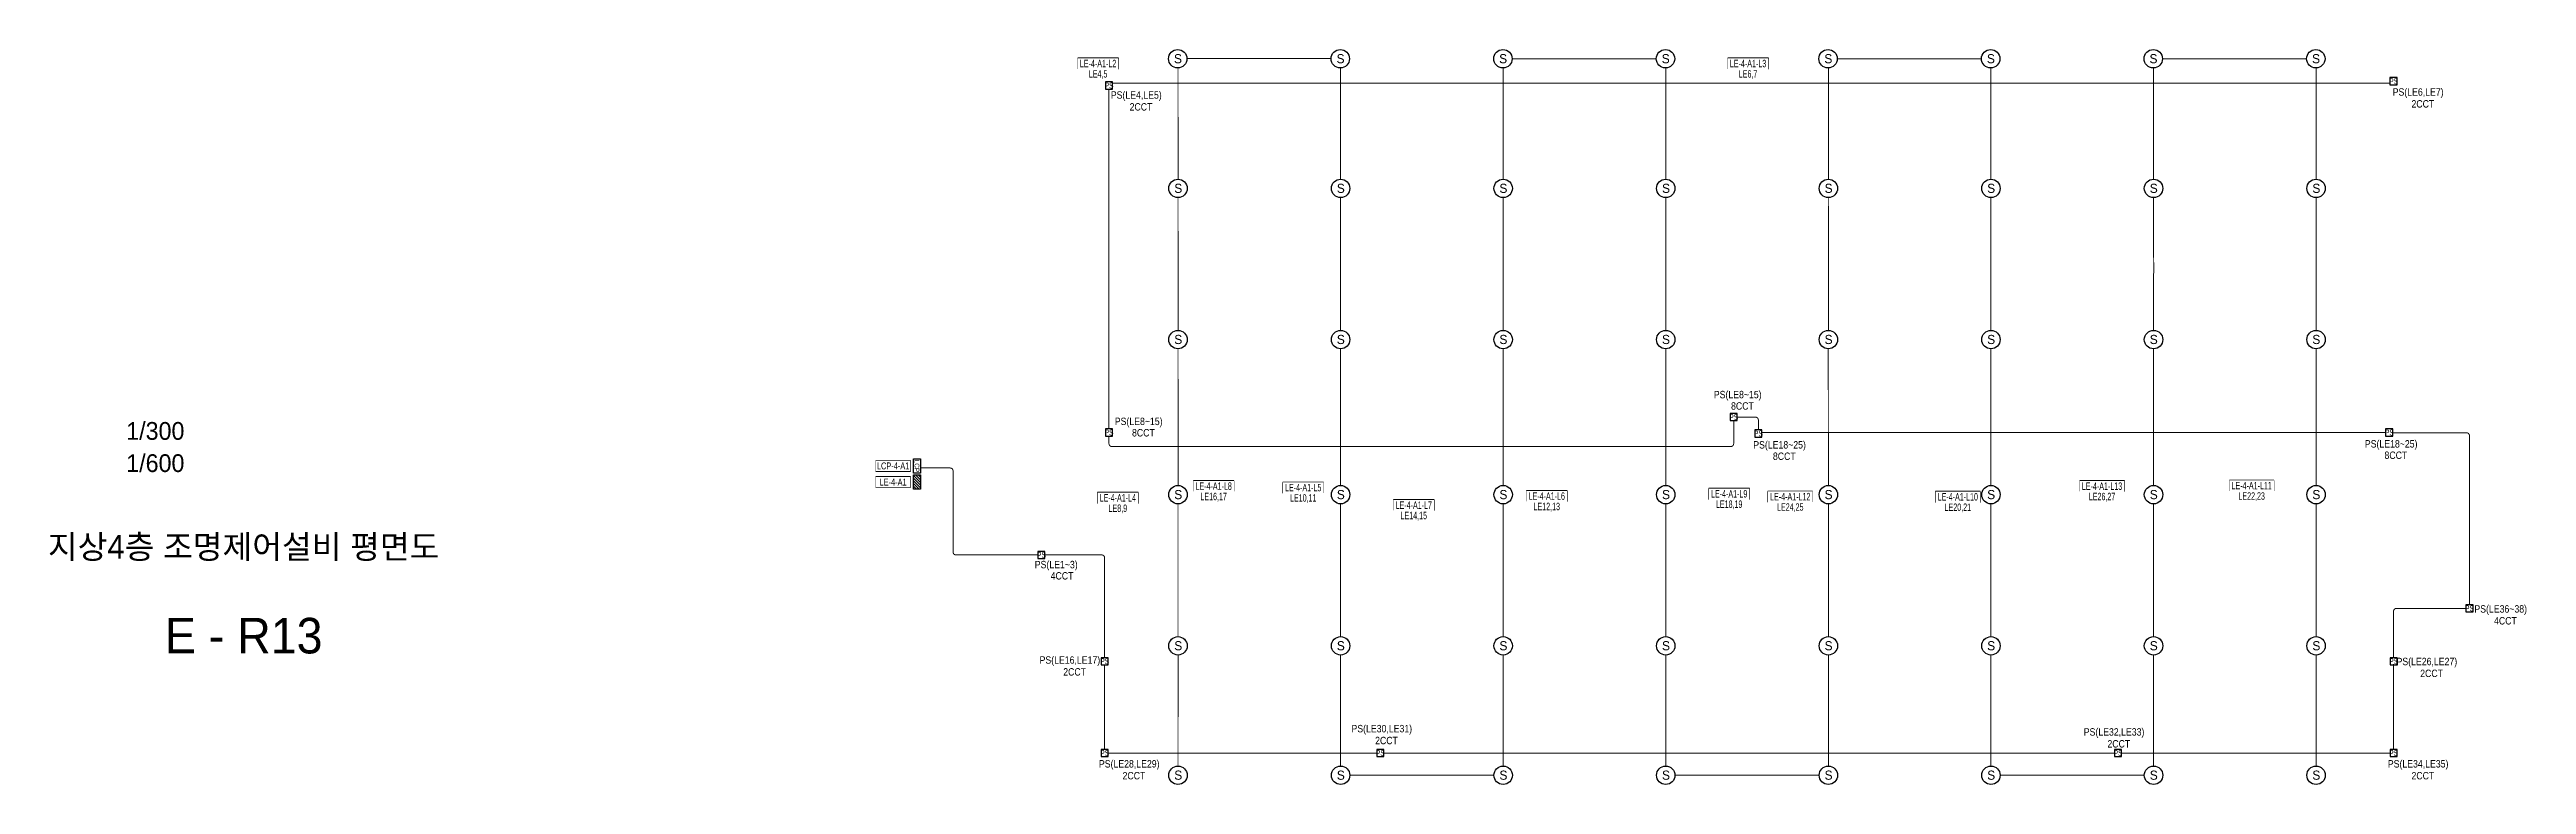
# Model space of a CAD drawing. Header units: millimetres. Extents: x 39625 to 501091, y -351975 to 836145.
# Drawn here: x 223424 to 348798, y 383559 to 420752 of the extents above; entities that cross this region are included whole.
import ezdxf
from ezdxf.enums import TextEntityAlignment as Align

# ---------------------------------------------------------------- set-up
doc = ezdxf.new("R2010")
doc.units = ezdxf.units.MM
doc.header["$LTSCALE"] = 150
doc.set_wipeout_variables(frame=1)
doc.linetypes.add('HIDDEN', pattern=[9.525, 6.35, -3.175])
for name, color, linetype in [('------01 Distribution Panel', 3, 'Continuous'), ('------02 Etc Panel', 3, 'Continuous'), ('------04 Lighting Switch', 2, 'Continuous'), ('-----30 Text', 2, 'Continuous'), ('-----41 Drawing Title', 2, 'Continuous'), ('-----42 Drawing Number', 2, 'Continuous'), ('-----43 Drawing Scale', 3, 'Continuous')]:
    doc.layers.add(name, color=color, linetype=linetype)
doc.styles.add('ELEC', font='Dotum.ttf')

# ---------------------------------------------------------------- blocks, each defined once
blk = doc.blocks.new('ps')
blk.add_lwpolyline([(-79296, 80452), (-79751, 80452), (-79751, 79997), (-79296, 79997)], close=True)
at = {"style": 'ELEC', "width": 0.7}
blk.add_text('PS', height=379.2, dxfattribs=at).set_placement((-79517, 80226), align=Align.MIDDLE_CENTER)
blk = doc.blocks.new('A02')
h = blk.add_hatch()
h.set_pattern_fill('ANSI31', color=256, scale=25, style=0)
h.set_pattern_definition([(45, (-2000, -19200), (-56.1266, 56.1266), [])])
h.paths.add_polyline_path([(-300, 300), (-300, 0), (300, 0), (300, 300)])
blk.add_lwpolyline([(300, 0), (-300, 0), (-300, 300), (300, 300)], close=True)
blk = doc.blocks.new('A07')
blk.add_lwpolyline([(-300, 0), (-300, 300), (300, 300), (300, 0)], close=True)
at = {"style": 'ELEC'}
blk.add_text('LCP', height=200, dxfattribs=at).set_placement((0, 150), align=Align.MIDDLE)

msp = doc.modelspace()

# ---------------------------------------------------------------- linework, layer by layer
at = {"layer": '------01 Distribution Panel', "color": 1, "elevation": 0}
for points in [[(275471, 419782), (277526, 419782), (277526, 420307), (275471, 420307)], [(308371, 419782), (310426, 419782), (310426, 420307), (308371, 420307)], [(281320, 398396), (283375, 398396), (283375, 398921), (281320, 398921)], [(285854, 398323), (287909, 398323), (287909, 398848), (285854, 398848)], [(326189, 398394), (328444, 398394), (328444, 398919), (326189, 398919)], [(333762, 398420), (336017, 398420), (336017, 398945), (333762, 398945)], [(276471, 397802), (278526, 397802), (278526, 398327), (276471, 398327)], [(291451, 397432), (293505, 397432), (293505, 397957), (291451, 397957)], [(298181, 397890), (300236, 397890), (300236, 398415), (298181, 398415)], [(307415, 398005), (309470, 398005), (309470, 398530), (307415, 398530)], [(310406, 397862), (312661, 397862), (312661, 398387), (310406, 398387)], [(318887, 397853), (321142, 397853), (321142, 398378), (318887, 398378)]]:
    msp.add_lwpolyline(points, close=True, dxfattribs=at)
at = {"layer": '------01 Distribution Panel', "color": 1}
msp.add_lwpolyline([(265245, 398597), (267000, 398597), (267000, 399122), (265245, 399122)], close=True, dxfattribs=at)
at = {"color": 4, "linetype": 'HIDDEN', "lineweight": -3, "ltscale": 0.2, "const_width": 50, "elevation": 0}
for points in [[(281009, 420303), (288307, 420303)], [(297454, 420275), (304751, 420275)], [(313913, 420286), (321210, 420286)], [(330372, 420275), (337670, 420275)], [(280543, 419820), (280544, 414191)], [(288773, 419820), (288774, 414191)], [(297002, 419820), (297003, 414191)], [(305232, 419820), (305233, 414191)], [(313462, 419820), (313462, 414191)], [(321691, 419820), (321692, 414191)], [(329921, 419820), (329921, 414191)], [(338150, 419820), (338151, 414191)], [(280543, 413259), (280544, 409434)], [(288773, 413259), (288774, 409434)], [(297002, 413259), (297003, 409434)], [(305232, 413259), (305233, 409434)], [(313461, 413259), (313463, 409434)], [(321691, 413259), (321692, 409434)], [(329920, 413259), (329930, 409431)], [(338150, 413259), (338151, 409434)], [(280544, 409434), (280545, 406541)], [(288774, 409434), (288774, 406541)], [(297003, 409434), (297004, 406541)], [(305233, 409434), (305233, 406541)], [(313463, 409434), (313463, 406541)], [(321692, 409434), (321692, 406541)], [(329922, 409434), (329922, 406541)], [(338151, 409434), (338152, 406541)], [(280545, 398691), (280543, 405609)], [(288773, 398691), (288771, 405609)], [(297002, 398691), (297000, 405609)], [(305232, 398691), (305230, 405609)], [(313462, 398691), (313460, 405609)], [(321691, 398691), (321689, 405609)], [(329922, 398691), (329920, 405609)], [(338152, 398691), (338150, 405609)], [(280543, 393934), (280543, 397759)], [(288773, 393934), (288773, 397759)], [(297002, 393905), (297002, 397759)], [(305232, 393934), (305232, 397759)], [(313462, 393934), (313462, 397759)], [(321691, 393908), (321691, 397759)], [(329921, 393934), (329921, 397759)], [(338150, 393750), (338150, 397759)], [(280543, 391041), (280543, 393934)], [(288773, 391041), (288773, 393934)], [(297002, 391041), (297002, 393934)], [(305232, 391041), (305232, 393934)], [(313462, 391041), (313462, 393934)], [(321691, 391041), (321691, 393934)], [(329921, 391041), (329921, 393934)], [(338150, 391041), (338150, 393934)], [(280543, 384491), (280544, 390109)], [(288773, 384491), (288774, 390109)], [(297002, 384491), (297003, 390109)], [(305232, 384491), (305233, 390109)], [(313462, 384491), (313462, 390109)], [(321691, 384491), (321692, 390109)], [(329921, 384491), (329922, 390109)], [(338150, 384491), (338151, 390109)], [(289239, 384025), (296536, 384025)], [(305698, 384025), (312995, 384025)], [(322157, 384025), (329454, 384025)]]:
    msp.add_lwpolyline(points, dxfattribs=at)
at = {"color": 30, "linetype": 'HIDDEN', "lineweight": -3, "ltscale": 0.2, "const_width": 50, "elevation": 0}
for points in [[(277050, 401550), (277050, 418750)], [(277230, 419045), (341890, 419045)], [(310100, 401370), (341670, 401370)], [(276830, 389615), (276830, 385330)], [(342070, 389657), (342070, 385330)], [(277010, 385150), (290600, 385150)], [(290960, 385150), (327940, 385150)]]:
    msp.add_lwpolyline(points, dxfattribs=at)
for points in [[(308670, 401970), (308670, 400809, -0.4142136), (308520, 400659), (277200, 400659, -0.4142136), (277050, 400809), (277050, 401190)], [(309920, 401500), (309920, 402000, 0.4142136), (309770, 402150), (308850, 402150)], [(267510, 399575), (269009, 399575, -0.4142136), (269159, 399425), (269159, 395325, 0.4142039), (269309, 395175), (273450, 395175)], [(276830, 389975), (276830, 395025, 0.4142136), (276680, 395175), (273810, 395175)], [(342070, 389975), (342070, 392320, -0.4142136), (342220, 392470), (345732, 392470)]]:
    msp.add_lwpolyline(points, format="xyb", dxfattribs=at)
at = {"color": 30, "linetype": 'HIDDEN', "lineweight": -3, "ltscale": 0.2, "const_width": 50}
msp.add_lwpolyline([(345913, 392650), (345913, 401208, 0.4142136), (345763, 401358), (342030, 401358)], format="xyb", dxfattribs=at)
msp.add_lwpolyline([(328300, 385150), (341890, 385150)], dxfattribs=at)
at = {"color": 2}
for centre in [(280529, 420285), (288758, 420285), (296988, 420285), (305218, 420285), (313447, 420285), (321677, 420285), (329906, 420285), (338136, 420285), (280543, 413725), (288773, 413725), (297002, 413725), (305232, 413725), (313462, 413725), (321691, 413725), (329921, 413725), (338150, 413725), (280543, 406075), (288773, 406075), (297002, 406075), (305232, 406075), (313462, 406075), (321691, 406075), (329921, 406075), (338150, 406075), (280543, 398225), (288773, 398225), (297002, 398225), (305232, 398225), (313462, 398225), (321691, 398225), (329921, 398225), (338150, 398225), (280543, 390575), (288773, 390575), (297002, 390575), (305232, 390575), (313462, 390575), (321691, 390575), (329921, 390575), (338150, 390575), (280543, 384025), (288773, 384025), (297002, 384025), (305232, 384025), (313462, 384025), (321691, 384025), (329921, 384025), (338150, 384025)]:
    msp.add_circle(centre, 466, dxfattribs=at)

# ---------------------------------------------------------------- block references
at = {"layer": '------01 Distribution Panel', "xscale": 1.2, "yscale": 1.2, "zscale": 1.2, "rotation": 270}
msp.add_blockref('A02', (267150, 398860), dxfattribs=at)
at = {"layer": '------02 Etc Panel', "xscale": 1.2, "yscale": 1.2, "zscale": 1.2, "rotation": 270}
msp.add_blockref('A07', (267150, 399680), dxfattribs=at)
at = {"layer": '------04 Lighting Switch', "xscale": 0.790589613177827, "yscale": 0.790589613177827, "zscale": 0.790589613177827}
for p in [(339920, 355505), (404940, 355725), (339920, 337945), (371540, 338725), (372790, 337895), (404720, 337945), (336500, 331750), (408783, 329045), (339700, 326370), (404941, 326370), (339700, 321725), (353650, 321725), (390991, 321725), (404941, 321725)]:
    msp.add_blockref('ps', p, dxfattribs=at)

# ---------------------------------------------------------------- texts
at = {"layer": '-----30 Text', "style": 'ELEC', "width": 0.9}
for s, p in [('PS(LE6,LE7)', (343315, 418557)), ('2CCT', (278670, 417851)), ('2CCT', (343554, 418003)), ('PS(LE8~15)', (308874, 403244)), ('8CCT', (309113, 402714)), ('PS(LE8~15)', (278553, 401888)), ('8CCT', (278792, 401358)), ('PS(LE18~25)', (310993, 400700)), ('8CCT', (311233, 400170)), ('PS(LE18~25)', (341950, 400750)), ('8CCT', (342189, 400220)), ('PS(LE1~3)', (274380, 394641)), ('4CCT', (274674, 394117)), ('PS(LE36~38)', (347494, 392396)), ('4CCT', (347733, 391842)), ('PS(LE16,LE17)', (275071, 389810)), ('PS(LE26,LE27)', (343757, 389735)), ('2CCT', (275311, 389256)), ('2CCT', (343996, 389181)), ('PS(LE30,LE31)', (290858, 386338)), ('PS(LE32,LE33)', (327924, 386171)), ('2CCT', (291097, 385783)), ('2CCT', (328164, 385616)), ('PS(LE28,LE29)', (278075, 384557)), ('2CCT', (278314, 384003)), ('PS(LE34,LE35)', (343315, 384557)), ('2CCT', (343555, 384003))]:
    msp.add_text(s, height=375, dxfattribs=at).set_placement(p, align=Align.MIDDLE)
at = {"layer": '-----41 Drawing Title', "style": 'ELEC'}
msp.add_text('지상4층 조명제어설비 평면도', height=1200, dxfattribs=at).set_placement((233250, 395590), align=Align.MIDDLE_CENTER)
at = {"layer": '-----42 Drawing Number', "style": 'ELEC'}
msp.add_text('E - R13', height=1800, dxfattribs=at).set_placement((233250, 391090), align=Align.MIDDLE_CENTER)
at = {"layer": '-----43 Drawing Scale', "style": 'ELEC'}
for s, p in [('1/300', (228779, 401450)), ('1/600', (228779, 399820))]:
    msp.add_text(s, height=900, dxfattribs=at).set_placement(p, align=Align.MIDDLE_CENTER)
at = {"color": 4, "style": 'ELEC'}
for p in [(280743, 420057), (288973, 420057), (297203, 420057), (305432, 420057), (313662, 420057), (321891, 420057), (330121, 420057), (338350, 420057), (280758, 413497), (288987, 413497), (297217, 413497), (305447, 413497), (313676, 413497), (321906, 413497), (330135, 413497), (338365, 413497), (280758, 405847), (288987, 405847), (297217, 405847), (305447, 405847), (313676, 405847), (321906, 405847), (330135, 405847), (338365, 405847), (288987, 397997), (297217, 397997), (305447, 397997), (313676, 397997), (330135, 397997), (338365, 397997), (280758, 390347), (288987, 390347), (297217, 390347), (305447, 390347), (313676, 390347), (321906, 390347), (330135, 390347), (338365, 390347), (280758, 383797), (288987, 383797), (297217, 383797), (305447, 383797), (313676, 383797), (321906, 383797), (330135, 383797), (338365, 383797)]:
    msp.add_text('S', height=464, dxfattribs=at).set_placement(p, align=Align.RIGHT)

# ---------------------------------------------------------------- next in the draw order: wipeouts: each hides what was drawn before it
at = {"color": 1}
for points in [[(275471, 419782), (277526, 419782), (277526, 420307), (275471, 420307)], [(308371, 419782), (310426, 419782), (310426, 420307), (308371, 420307)], [(265245, 398597), (267000, 398597), (267000, 399122), (265245, 399122)], [(281320, 398396), (283375, 398396), (283375, 398921), (281320, 398921)], [(285854, 398323), (287909, 398323), (287909, 398848), (285854, 398848)], [(326189, 398394), (328444, 398394), (328444, 398919), (326189, 398919)], [(333762, 398420), (336017, 398420), (336017, 398945), (333762, 398945)], [(276471, 397802), (278526, 397802), (278526, 398327), (276471, 398327)], [(291451, 397432), (293505, 397432), (293505, 397957), (291451, 397957)], [(298181, 397890), (300236, 397890), (300236, 398415), (298181, 398415)], [(307415, 398005), (309470, 398005), (309470, 398530), (307415, 398530)], [(310406, 397862), (312661, 397862), (312661, 398387), (310406, 398387)], [(318887, 397853), (321142, 397853), (321142, 398378), (318887, 398378)]]:
    msp.add_wipeout(points, dxfattribs=at)

# ---------------------------------------------------------------- next in the draw order: linework, layer by layer
at = {"layer": '------01 Distribution Panel', "color": 1}
msp.add_lwpolyline([(265245, 399417), (267000, 399417), (267000, 399942), (265245, 399942)], close=True, dxfattribs=at)

# ---------------------------------------------------------------- next in the draw order: wipeouts: each hides what was drawn before it
at = {"color": 1}
for points in [[(275471, 419257), (277526, 419257), (277526, 419782), (275471, 419782)], [(308371, 419257), (310426, 419257), (310426, 419782), (308371, 419782)], [(276471, 397277), (278526, 397277), (278526, 397802), (276471, 397802)], [(281320, 397871), (283375, 397871), (283375, 398396), (281320, 398396)], [(285854, 397798), (287909, 397798), (287909, 398323), (285854, 398323)], [(298181, 397365), (300236, 397365), (300236, 397890), (298181, 397890)], [(307415, 397480), (309470, 397480), (309470, 398005), (307415, 398005)], [(310406, 397337), (312661, 397337), (312661, 397862), (310406, 397862)], [(318887, 397328), (321142, 397328), (321142, 397853), (318887, 397853)], [(326189, 397869), (328444, 397869), (328444, 398394), (326189, 398394)], [(333762, 397895), (336017, 397895), (336017, 398420), (333762, 398420)], [(291451, 396907), (293505, 396907), (293505, 397432), (291451, 397432)]]:
    msp.add_wipeout(points, dxfattribs=at)

# ---------------------------------------------------------------- next in the draw order: texts
at = {"layer": '-----30 Text', "style": 'ELEC', "width": 0.9}
msp.add_text('PS(LE4,LE5)', height=375, dxfattribs=at).set_placement((278431, 418405), align=Align.MIDDLE)
at = {"style": 'ELEC', "width": 0.6}
for s, p in [('LE-4-A1-L2', (276498, 420044)), ('LE-4-A1-L3', (309398, 420044)), ('LE4,5', (276498, 419519)), ('LE6,7', (309398, 419519)), ('LE-4-A1-L8', (282348, 398658)), ('LE-4-A1-L5', (286881, 398585)), ('LE-4-A1-L13', (327316, 398656)), ('LE-4-A1-L11', (334889, 398683)), ('LE-4-A1-L4', (277498, 398064)), ('LE8,9', (277498, 397539)), ('LE16,17', (282348, 398133)), ('LE10,11', (286881, 398060)), ('LE-4-A1-L7', (292478, 397695)), ('LE-4-A1-L6', (299209, 398152)), ('LE12,13', (299209, 397627)), ('LE-4-A1-L9', (308442, 398268)), ('LE18,19', (308442, 397743)), ('LE-4-A1-L12', (311534, 398125)), ('LE24,25', (311534, 397600)), ('LE-4-A1-L10', (320015, 398115)), ('LE20,21', (320015, 397590)), ('LE26,27', (327316, 398131)), ('LE22,23', (334889, 398158)), ('LE14,15', (292478, 397170))]:
    msp.add_text(s, height=375, dxfattribs=at).set_placement(p, align=Align.MIDDLE_CENTER)
at = {"color": 4, "style": 'ELEC'}
for p in [(280758, 397997), (321906, 397997)]:
    msp.add_text('S', height=464, dxfattribs=at).set_placement(p, align=Align.RIGHT)

# ---------------------------------------------------------------- next in the draw order: wipeouts: each hides what was drawn before it
at = {"color": 1}
msp.add_wipeout([(265245, 399417), (267000, 399417), (267000, 399942), (265245, 399942)], dxfattribs=at)

# ---------------------------------------------------------------- next in the draw order: texts
at = {"layer": '------01 Distribution Panel', "style": 'ELEC', "width": 0.7}
for s, p in [('LCP-4-A1', (266123, 399680)), ('LE-4-A1', (266123, 398860))]:
    msp.add_text(s, height=350, dxfattribs=at).set_placement(p, align=Align.MIDDLE_CENTER)

doc.saveas('drawing.dxf')
